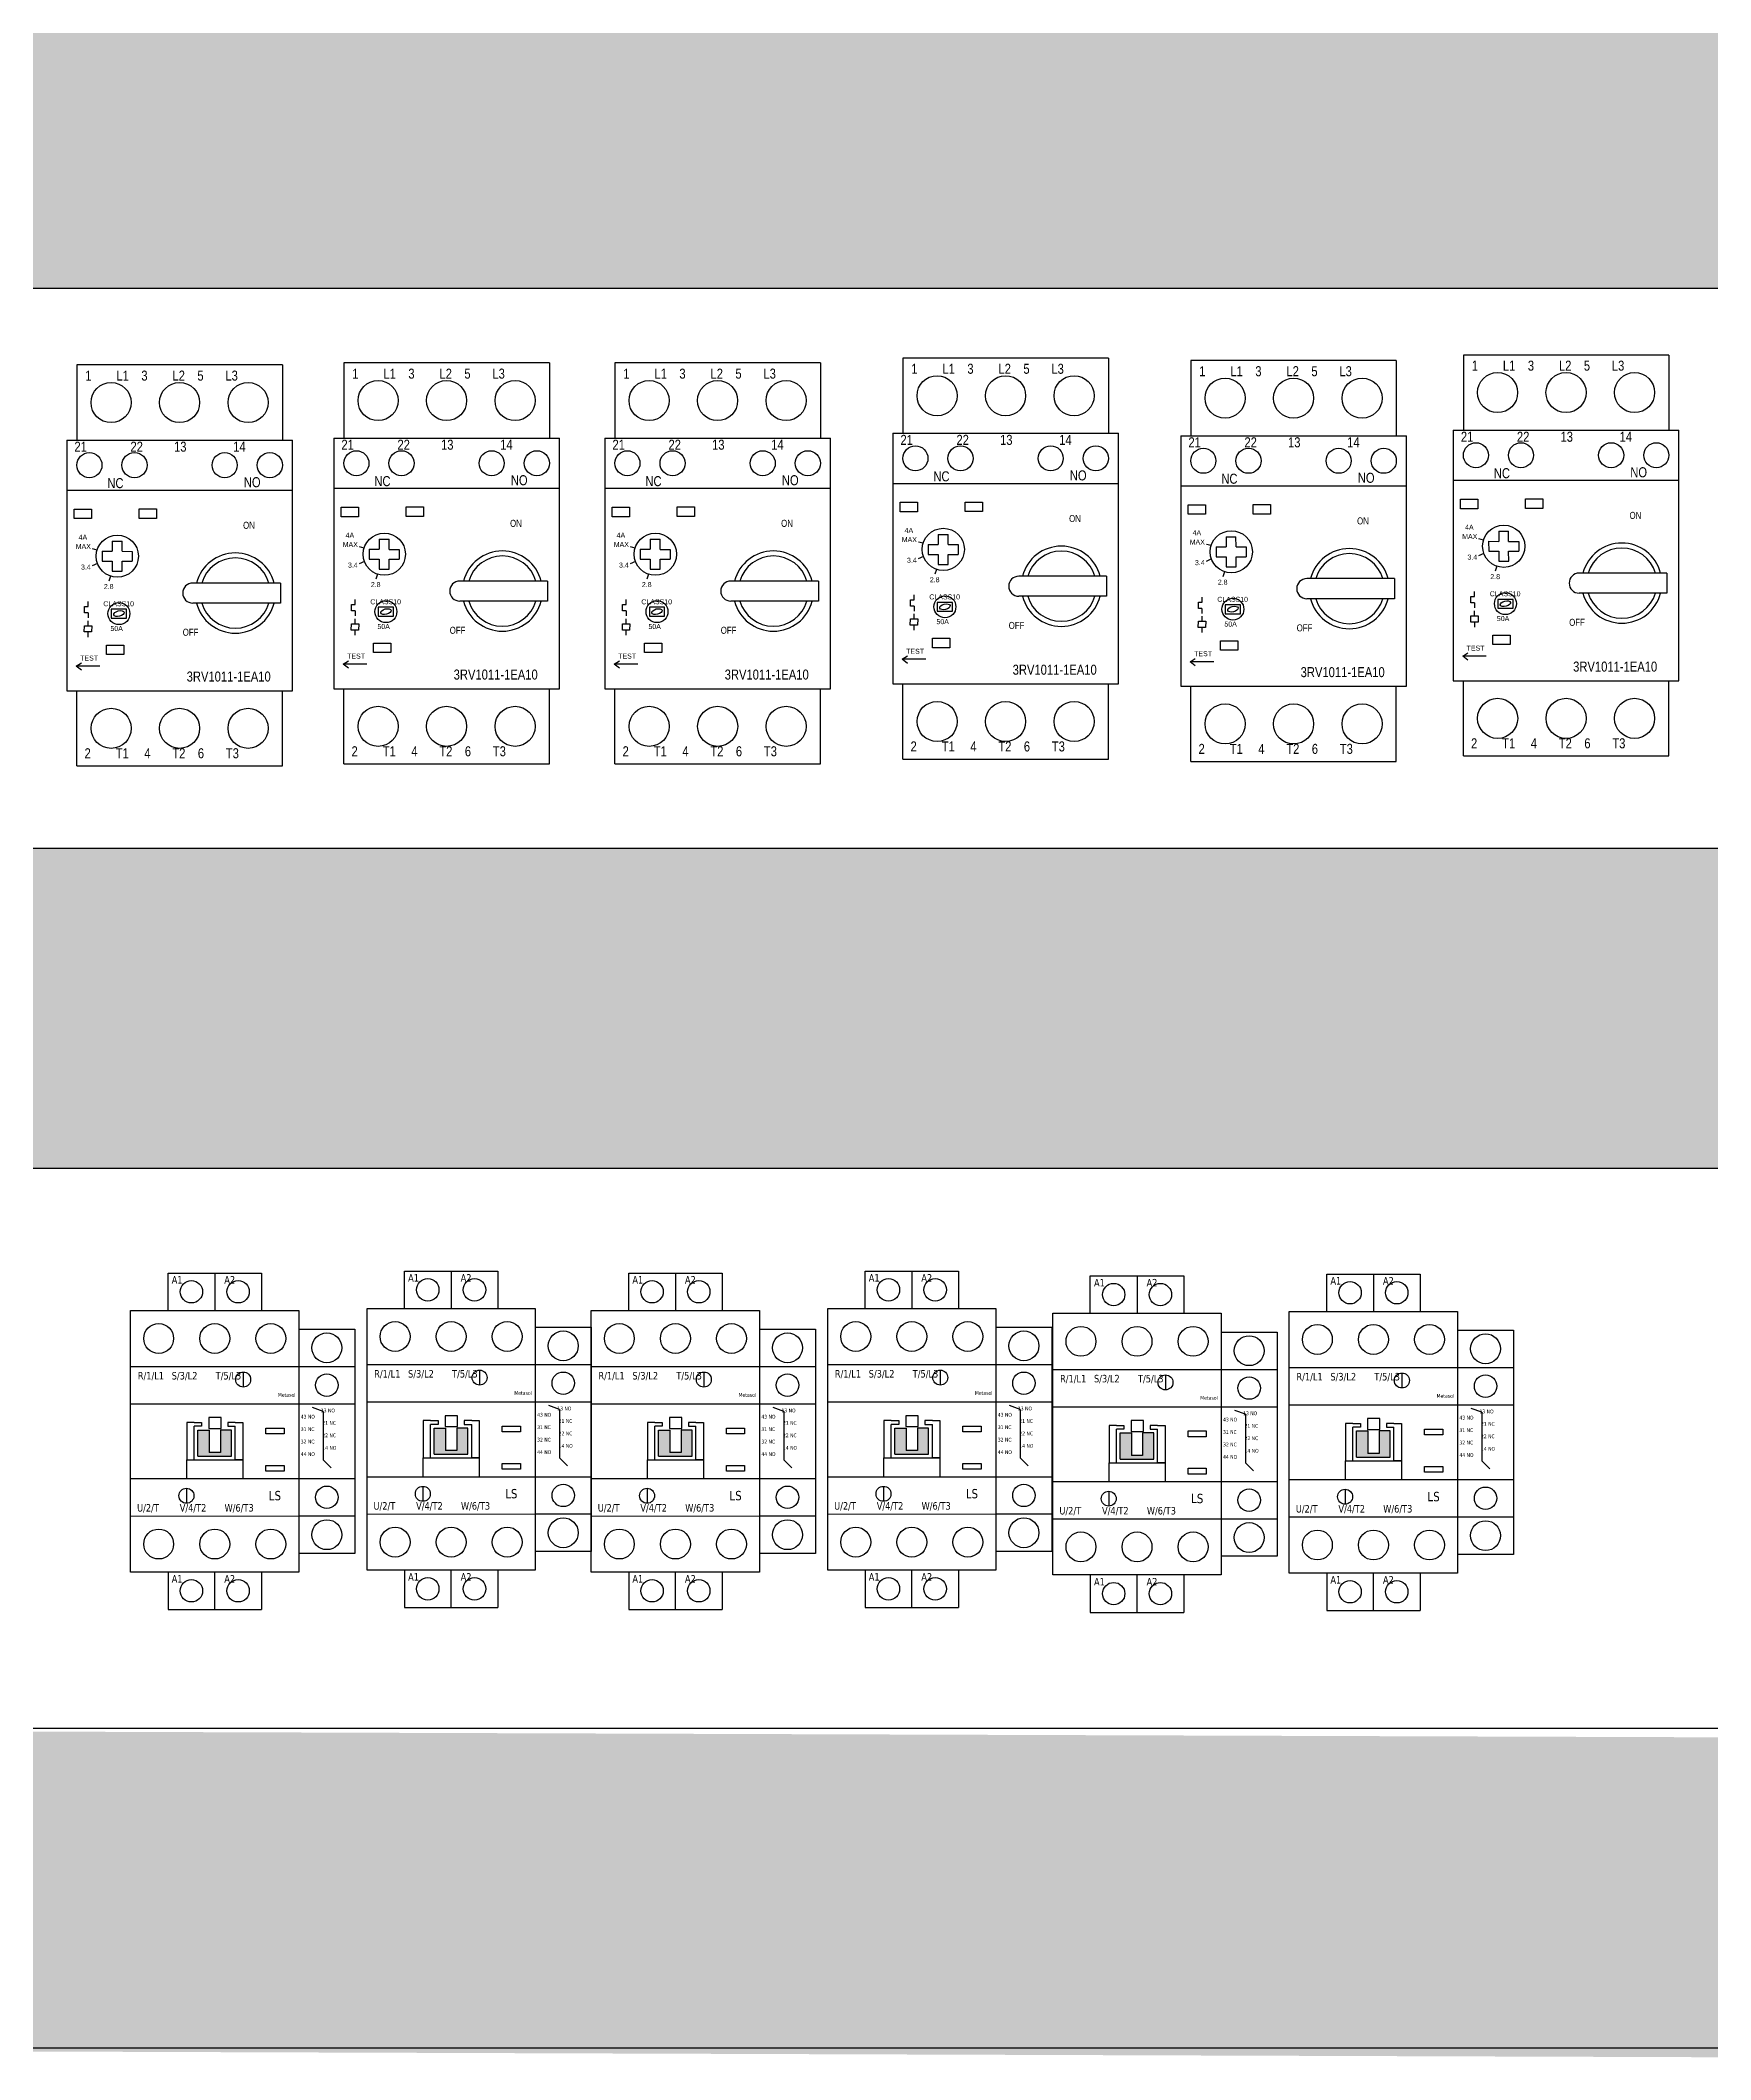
# Model space of a CAD drawing. Header units: millimetres. Extents: x -11 to 1219, y 0 to 1751.
# Drawn here: x 392 to 809, y 332 to 837 of the extents above; entities that cross this region are included whole.
import ezdxf

# ---------------------------------------------------------------- set-up
doc = ezdxf.new("R2010")
doc.units = ezdxf.units.MM
doc.header["$LTSCALE"] = 10
doc.layers.get('0').update_dxf_attribs({"linetype": 'CONTINUOUS'})
doc.styles.get("Standard").update_dxf_attribs({"font": '', "width": 0.8})
doc.styles.get('Standard').set_extended_font_data('Meiryo UI')
pattern_1 = [(0, (8921.3084, -13194.049), (6.35, 6.35), [3.175, -9.525]), (90, (8922.896, -13195.637), (-6.35, 6.35), [3.175, -9.525])]

# ---------------------------------------------------------------- blocks, each defined once
blk = doc.blocks.new('LS')
at = {"true_color": 0xf26722}
h = blk.add_hatch(color=30, dxfattribs=at)
h.dxf.hatch_style = 1
h.paths.add_polyline_path([(24, 32), (21, 32), (21, 38), (18, 38), (18, 31), (27, 31), (27, 38), (24, 38)])
for p, q in [((10, 70), (10, 80)), ((10, 80), (35, 80)), ((22.5, 80), (22.5, 70)), ((35, 80), (35, 70)), ((45, 65), (60, 65)), ((60, 65), (60, 55)), ((0, 55), (45, 55)), ((0, 55), (0, 55)), ((45, 55), (60, 55)), ((60, 55), (60, 15)), ((30.11, 53.51), (30.11, 49.51)), ((0, 45), (45, 45)), ((45, 45), (60, 45)), ((51.5, 43), (48.68, 44.03)), ((51.5, 45), (51.5, 45)), ((17, 40), (19, 40)), ((19, 39), (17, 39)), ((18, 31), (18, 38)), ((18, 38), (21, 38)), ((19, 40), (19, 40)), ((19, 40), (19, 40)), ((19, 40), (19, 40)), ((19, 40), (19, 39)), ((21, 38), (21, 32)), ((27, 38), (24, 38)), ((24, 38), (24, 32)), ((28, 40), (26, 40)), ((26, 40), (26, 40)), ((26, 40), (26, 39)), ((26, 39), (26, 39)), ((26, 39), (26, 39)), ((26, 39), (28, 39)), ((27, 31), (27, 38)), ((51.5, 43), (51.5, 30)), ((15, 25), (15, 30)), ((15, 30), (30, 30)), ((17, 30), (17, 30)), ((18, 31), (27, 31)), ((24, 32), (21, 32)), ((30, 30), (30, 30)), ((30, 30), (30, 25)), ((51.5, 30), (53.62, 27.88)), ((0, 25), (45, 25)), ((14.93, 22.41), (14.93, 18.41)), ((45, 25), (60, 25)), ((0, 15), (45, 15.02)), ((45, 15.02), (60, 15.02)), ((60, 15), (60, 5)), ((10, 0), (10, -10)), ((22.5, -10), (22.5, 0)), ((35, 0), (35, -10)), ((60, 5), (45, 5)), ((10, -10), (35, -10))]:
    blk.add_line(p, q)
for points in [[(0, 70), (45, 70), (45, 0), (0, 0)], [(24.24, 41.32), (20.89, 41.32), (20.89, 38.42), (24.24, 38.42)], [(36.19, 38.53), (41.03, 38.53), (41.03, 36.98), (36.19, 36.98)], [(36.19, 28.53), (41.03, 28.53), (41.03, 26.98), (36.19, 26.98)]]:
    blk.add_lwpolyline(points, close=True)
for points in [[(17, 40), (15, 40), (15, 30), (17, 30), (17, 39)], [(28, 40), (30, 40), (30, 30), (28, 30), (28, 39)]]:
    blk.add_lwpolyline(points)
for centre, radius in [((16.25, 75), 3), ((28.75, 75), 3), ((7.5, 62.5), 4), ((22.5, 62.5), 4), ((37.5, 62.5), 4), ((52.5, 60), 4), ((30.11, 51.51), 2), ((52.5, 50), 3), ((14.93, 20.41), 2), ((52.5, 20), 3), ((7.5, 7.5), 4), ((22.5, 7.5), 4), ((37.5, 7.5), 4), ((52.5, 10), 4), ((16.25, -5), 3), ((28.75, -5), 3)]:
    blk.add_circle(centre, radius)
at = {"attachment_point": 1}
for s, width, heights, insert, char_height in [('{\\fVerdana|b0|i0|c0|p34;A1                A2}', 23.3385, [0], (10.99, 79.19), 2), ('{\\fVerdana|b0|i0|c0|p34;\\H0.8x;R/1/L1}  {\\fVerdana|b0|i0|c0|p34;\\H0.8x; S/3/L2       T/5/L3} ', 43.0853, [0], (1.91, 53.53), 2.5), ('{\\fVerdana|b0|i0|c0|p34;Metasol}', 15.5877, [0], (39.41, 47.88), 1), ('{\\fVerdana|b0|i0|c0|p34;              13 NO \\P43 NO    \\P               21 NC\\P31 NC\\P               22 NC\\P32 NC\\P               14 NO \\P44 NO}', 13.6423, [0], (45.51, 43.74), 1), ('{\\fVerdana|b0|i0|c0|p34;LS }', 9.8365, [4.85], (36.96, 21.71), 2.5), ('{\\fVerdana|b0|i0|c0|p34;U/2/T        V/4/T2       W/6/T3}', 42.2542, [0], (1.73, 18.19), 2), ('{\\fVerdana|b0|i0|c0|p34;A1                A2}', 23.3385, [0], (10.99, -0.81), 2)]:
    blk.add_mtext_dynamic_manual_height_columns(s, width=width, gutter_width=12.5, heights=heights, dxfattribs=dict(at, insert=insert, char_height=char_height))

msp = doc.modelspace()

# ---------------------------------------------------------------- hatches: boundary and pattern name
h = msp.add_hatch()
h.set_pattern_fill('CROSS', color=256)
h.set_pattern_definition(pattern_1)
h.paths.add_polyline_path([(129.8279, 855.0438), (129.8279, 775.0438), (1100.4217, 775.0438), (1100.4217, 855.0438)])
h = msp.add_hatch()
h.set_pattern_fill('CROSS', color=256)
h.set_pattern_definition(pattern_1)
h.paths.add_polyline_path([(1100.4217, 555.0438), (1100.4217, 635.0438), (129.8279, 635.0438), (129.8279, 555.0438)])
h = msp.add_hatch()
h.set_pattern_fill('CROSS', color=256)
h.set_pattern_definition(pattern_1)
h.paths.add_polyline_path([(984.5864, 332.1377), (984.5864, 412.1377), (129.8279, 415.0438), (129.8279, 335.0438)])

# ---------------------------------------------------------------- linework, layer by layer
for p, q in [((129.8279, 775.0438), (1100.4217, 775.0438)), ((607.3651, 757.5845), (607.3651, 738.7865)), ((658.7462, 757.5845), (658.7462, 738.7865)), ((747.5166, 758.367), (747.5166, 739.5691)), ((798.8977, 758.367), (798.8977, 739.5691)), ((400.8135, 755.8814), (400.8135, 737.0834)), ((452.1947, 755.8814), (452.1947, 737.0834)), ((467.5783, 756.3754), (467.5783, 737.5774)), ((518.9595, 756.3754), (518.9595, 737.5774)), ((535.3538, 756.3754), (535.3538, 737.5774)), ((586.7349, 756.3754), (586.7349, 737.5774)), ((679.3766, 756.9799), (679.3766, 738.1819)), ((730.7578, 756.9799), (730.7578, 738.1819)), ((465.0719, 737.5774), (521.4659, 737.5774)), ((532.8474, 737.5774), (589.2413, 737.5774)), ((604.8587, 738.7865), (661.2526, 738.7865)), ((676.8702, 738.1819), (733.2642, 738.1819)), ((745.0102, 739.5691), (801.4041, 739.5691)), ((398.3071, 737.0834), (454.7011, 737.0834)), ((398.3071, 724.5514), (454.7011, 724.5514)), ((465.0719, 725.0454), (521.4659, 725.0454)), ((532.8474, 725.0454), (589.2413, 725.0454)), ((604.8587, 726.2546), (661.2526, 726.2546)), ((676.8702, 725.6499), (733.2642, 725.6499)), ((745.0102, 727.0371), (801.4041, 727.0371)), ((476.4334, 712.3186), (476.4283, 709.784)), ((476.4334, 712.3186), (478.864, 712.3056)), ((478.8845, 709.7761), (478.864, 712.3056)), ((544.2089, 712.3186), (544.2038, 709.784)), ((544.2089, 712.3186), (546.6395, 712.3056)), ((546.6599, 709.7761), (546.6395, 712.3056)), ((616.2202, 713.5277), (616.2151, 710.9932)), ((616.2202, 713.5277), (618.6508, 713.5147)), ((618.6712, 710.9853), (618.6508, 713.5147)), ((688.2317, 712.9231), (688.2267, 710.3886)), ((688.2317, 712.9231), (690.6624, 712.9101)), ((690.6828, 710.3807), (690.6624, 712.9101)), ((752.5721, 712.0841), (751.4006, 712.3617)), ((756.3717, 714.3103), (756.3666, 711.7757)), ((756.3717, 714.3103), (758.8023, 714.2972)), ((758.8227, 711.7678), (758.8023, 714.2972)), ((405.8691, 709.5985), (404.6975, 709.8761)), ((407.1364, 709.2982), (409.6636, 709.29)), ((407.1364, 709.2982), (407.1449, 706.7922)), ((409.6686, 711.8246), (409.6636, 709.29)), ((409.6686, 711.8246), (412.0992, 711.8116)), ((412.1197, 709.2822), (412.0992, 711.8116)), ((412.1197, 709.2822), (414.6555, 709.274)), ((414.6555, 709.274), (414.6641, 706.7922)), ((472.6339, 710.0925), (471.4623, 710.3701)), ((473.9012, 709.7922), (476.4283, 709.784)), ((473.9012, 709.7922), (473.9097, 707.2862)), ((473.9097, 707.2862), (476.4233, 707.2862)), ((476.4233, 707.2862), (476.4184, 704.7994)), ((478.8845, 709.7761), (481.4203, 709.768)), ((478.9046, 707.2862), (481.4289, 707.2862)), ((478.9247, 704.7866), (478.9046, 707.2862)), ((481.4203, 709.768), (481.4289, 707.2862)), ((540.4093, 710.0925), (539.2377, 710.3701)), ((541.6766, 709.7922), (544.2038, 709.784)), ((541.6766, 709.7922), (541.6852, 707.2862)), ((541.6852, 707.2862), (544.1988, 707.2862)), ((544.1988, 707.2862), (544.1938, 704.7994)), ((546.6599, 709.7761), (549.1958, 709.768)), ((546.68, 707.2862), (549.2044, 707.2862)), ((546.7002, 704.7866), (546.68, 707.2862)), ((549.1958, 709.768), (549.2044, 707.2862)), ((612.5097, 707.9656), (611.1934, 707.3783)), ((612.4207, 711.3016), (611.2491, 711.5792)), ((613.688, 711.0013), (616.2151, 710.9932)), ((613.688, 711.0013), (613.6965, 708.4953)), ((613.6965, 708.4953), (616.2101, 708.4953)), ((616.2101, 708.4953), (616.2052, 706.0086)), ((618.6712, 710.9853), (621.2071, 710.9771)), ((618.6914, 708.4953), (621.2157, 708.4953)), ((618.7115, 705.9958), (618.6914, 708.4953)), ((621.2071, 710.9771), (621.2157, 708.4953)), ((684.5212, 707.361), (683.205, 706.7736)), ((684.4322, 710.697), (683.2606, 710.9746)), ((685.6995, 710.3967), (688.2267, 710.3886)), ((685.6995, 710.3967), (685.7081, 707.8907)), ((685.7081, 707.8907), (688.2217, 707.8907)), ((688.2217, 707.8907), (688.2167, 705.404)), ((690.6828, 710.3807), (693.2186, 710.3725)), ((690.7029, 707.8907), (693.2273, 707.8907)), ((690.7231, 705.3912), (690.7029, 707.8907)), ((693.2186, 710.3725), (693.2273, 707.8907)), ((752.6611, 708.7481), (751.3449, 708.1608)), ((753.8394, 711.7838), (756.3666, 711.7757)), ((753.8394, 711.7838), (753.848, 709.2778)), ((753.848, 709.2778), (756.3616, 709.2778)), ((756.3616, 709.2778), (756.3567, 706.7911)), ((758.8227, 711.7678), (761.3586, 711.7596)), ((758.8428, 709.2778), (761.3672, 709.2778)), ((758.863, 706.7783), (758.8428, 709.2778)), ((761.3586, 711.7596), (761.3672, 709.2778)), ((405.9581, 706.2625), (404.6419, 705.6751)), ((407.1449, 706.7922), (409.6586, 706.7922)), ((409.2164, 703.0665), (408.7807, 701.8317)), ((409.6586, 706.7922), (409.6536, 704.3055)), ((409.6536, 704.3055), (412.16, 704.2926)), ((412.1398, 706.7922), (414.6641, 706.7922)), ((412.16, 704.2926), (412.1398, 706.7922)), ((472.7229, 706.7565), (471.4066, 706.1691)), ((475.9812, 703.5605), (475.5455, 702.3257)), ((476.4184, 704.7994), (478.9247, 704.7866)), ((518.482, 701.8464), (496.5511, 701.8464)), ((518.482, 701.8464), (518.482, 696.8336)), ((540.4983, 706.7565), (539.1821, 706.1691)), ((543.7567, 703.5605), (543.3209, 702.3257)), ((544.1938, 704.7994), (546.7002, 704.7866)), ((586.2575, 701.8464), (564.3265, 701.8464)), ((586.2575, 701.8464), (586.2575, 696.8336)), ((615.768, 704.7696), (615.3323, 703.5348)), ((616.2052, 706.0086), (618.7115, 705.9958)), ((658.2688, 703.0555), (636.3378, 703.0555)), ((658.2688, 703.0555), (658.2688, 698.0427)), ((687.7795, 704.165), (687.3438, 702.9302)), ((688.2167, 705.404), (690.7231, 705.3912)), ((730.2804, 702.4509), (708.3494, 702.4509)), ((730.2804, 702.4509), (730.2804, 697.4381)), ((755.9195, 705.5521), (755.4838, 704.3173)), ((756.3567, 706.7911), (758.863, 706.7783)), ((798.4203, 703.8381), (776.4893, 703.8381)), ((798.4203, 703.8381), (798.4203, 698.8253)), ((451.7173, 701.3524), (429.7863, 701.3524)), ((451.7173, 701.3524), (451.7173, 696.3396)), ((470.3902, 695.9574), (470.3902, 697.2106)), ((518.482, 696.8336), (496.5511, 696.8336)), ((538.1657, 695.9574), (538.1657, 697.2106)), ((586.2575, 696.8336), (564.3265, 696.8336)), ((610.177, 697.1666), (610.177, 698.4198)), ((658.2688, 698.0427), (636.3378, 698.0427)), ((682.1885, 696.562), (682.1885, 697.8152)), ((730.2804, 697.4381), (708.3494, 697.4381)), ((750.3285, 697.9491), (750.3285, 699.2023)), ((798.4203, 698.8253), (776.4893, 698.8253)), ((403.598, 693.8935), (403.598, 692.6403)), ((403.6144, 690.679), (403.6144, 691.9322)), ((403.6254, 695.4634), (403.6254, 696.7166)), ((451.7173, 696.3396), (429.7863, 696.3396)), ((470.3628, 694.3875), (470.3628, 693.1343)), ((470.3792, 691.173), (470.3792, 692.4262)), ((538.1382, 694.3875), (538.1382, 693.1343)), ((538.1546, 691.173), (538.1546, 692.4262)), ((610.1495, 695.5966), (610.1495, 694.3434)), ((610.166, 692.3821), (610.166, 693.6353)), ((682.1611, 694.992), (682.1611, 693.7388)), ((682.1775, 691.7775), (682.1775, 693.0307)), ((750.301, 696.3791), (750.301, 695.1259)), ((750.3175, 693.1646), (750.3175, 694.4178)), ((403.587, 689.109), (403.587, 687.8558)), ((470.3517, 689.603), (470.3517, 688.3498)), ((538.1272, 689.603), (538.1272, 688.3498)), ((610.1385, 690.8122), (610.1385, 689.559)), ((682.1501, 690.2076), (682.1501, 688.9544)), ((750.29, 691.5947), (750.29, 690.3415)), ((467.4189, 681.0675), (468.6961, 681.9179)), ((535.1944, 681.0675), (536.4716, 681.9179)), ((607.2057, 682.2766), (608.4829, 683.127)), ((613.1005, 682.2766), (607.2057, 682.2766)), ((608.4829, 681.2472), (607.2057, 682.2766)), ((679.2173, 681.672), (680.4945, 682.5224)), ((685.112, 681.672), (679.2173, 681.672)), ((680.4945, 680.6426), (679.2173, 681.672)), ((747.3572, 683.0592), (748.6344, 683.9095)), ((753.252, 683.0592), (747.3572, 683.0592)), ((748.6344, 682.0297), (747.3572, 683.0592)), ((400.6541, 680.5735), (401.9313, 681.4239)), ((406.5489, 680.5735), (400.6541, 680.5735)), ((401.9313, 679.5441), (400.6541, 680.5735)), ((473.3137, 681.0675), (467.4189, 681.0675)), ((468.6961, 680.0381), (467.4189, 681.0675)), ((541.0892, 681.0675), (535.1944, 681.0675)), ((536.4716, 680.0381), (535.1944, 681.0675)), ((745.0102, 676.9091), (801.4041, 676.9091)), ((747.5166, 658.1111), (747.5166, 676.9091)), ((798.8977, 658.1111), (798.8977, 676.9091)), ((398.3071, 674.4235), (454.7011, 674.4235)), ((400.8135, 655.6255), (400.8135, 674.4235)), ((452.1947, 655.6255), (452.1947, 674.4235)), ((465.0719, 674.9175), (521.4659, 674.9175)), ((467.5783, 656.1195), (467.5783, 674.9175)), ((518.9595, 656.1195), (518.9595, 674.9175)), ((532.8474, 674.9175), (589.2413, 674.9175)), ((535.3538, 656.1195), (535.3538, 674.9175)), ((586.7349, 656.1195), (586.7349, 674.9175)), ((604.8587, 676.1266), (661.2526, 676.1266)), ((607.3651, 657.3286), (607.3651, 676.1266)), ((658.7462, 657.3286), (658.7462, 676.1266)), ((676.8702, 675.522), (733.2642, 675.522)), ((679.3766, 656.724), (679.3766, 675.522)), ((730.7578, 656.724), (730.7578, 675.522)), ((129.8279, 635.0438), (1100.4217, 635.0438)), ((129.8279, 555.0438), (1100.4217, 555.0438)), ((129.8279, 415.0438), (984.5864, 415.0438)), ((129.8279, 335.0438), (984.5864, 335.0438))]:
    msp.add_line(p, q)
for points in [[(658.7462, 757.5845), (607.3651, 757.5845)], [(798.8977, 758.367), (747.5166, 758.367)], [(452.1947, 755.8814), (400.8135, 755.8814)], [(518.9595, 756.3754), (467.5783, 756.3754)], [(586.7349, 756.3754), (535.3538, 756.3754)], [(730.7578, 756.9799), (679.3766, 756.9799)], [(465.0719, 737.5774), (465.0719, 674.9175)], [(521.4659, 674.9175), (521.4659, 737.5774)], [(532.8474, 737.5774), (532.8474, 674.9175)], [(589.2413, 674.9175), (589.2413, 737.5774)], [(604.8587, 738.7865), (604.8587, 676.1266)], [(661.2526, 676.1266), (661.2526, 738.7865)], [(676.8702, 738.1819), (676.8702, 675.522)], [(733.2642, 675.522), (733.2642, 738.1819)], [(745.0102, 739.5691), (745.0102, 676.9091)], [(801.4041, 676.9091), (801.4041, 739.5691)], [(398.3071, 737.0834), (398.3071, 674.4235)], [(454.7011, 674.4235), (454.7011, 737.0834)], [(610.1495, 695.5966), (609.2365, 695.5966), (609.2639, 697.1666), (610.177, 697.1666)], [(750.301, 696.3791), (749.388, 696.3791), (749.4154, 697.9491), (750.3285, 697.9491)], [(403.598, 693.8935), (402.6849, 693.8935), (402.7124, 695.4634), (403.6254, 695.4634)], [(470.3628, 694.3875), (469.4497, 694.3875), (469.4771, 695.9574), (470.3902, 695.9574)], [(538.1382, 694.3875), (537.2251, 694.3875), (537.2526, 695.9574), (538.1657, 695.9574)], [(682.1611, 694.992), (681.248, 694.992), (681.2755, 696.562), (682.1885, 696.562)], [(607.3651, 657.3286), (658.7462, 657.3286)], [(679.3766, 656.724), (730.7578, 656.724)], [(747.5166, 658.1111), (798.8977, 658.1111)], [(400.8135, 655.6255), (452.1947, 655.6255)], [(467.5783, 656.1195), (518.9595, 656.1195)], [(535.3538, 656.1195), (586.7349, 656.1195)]]:
    msp.add_lwpolyline(points)
for points in [[(746.8338, 722.3147), (751.1706, 722.3147), (751.1706, 719.9342), (746.8338, 719.9342)], [(763.094, 722.3726), (767.4308, 722.3726), (767.4308, 719.9922), (763.094, 719.9922)], [(400.1307, 719.8291), (404.4675, 719.8291), (404.4675, 717.4486), (400.1307, 717.4486)], [(416.391, 719.887), (420.7278, 719.887), (420.7278, 717.5065), (416.391, 717.5065)], [(466.8955, 720.3231), (471.2323, 720.3231), (471.2323, 717.9426), (466.8955, 717.9426)], [(483.1558, 720.381), (487.4925, 720.381), (487.4925, 718.0005), (483.1558, 718.0005)], [(534.6709, 720.3231), (539.0077, 720.3231), (539.0077, 717.9426), (534.6709, 717.9426)], [(550.9312, 720.381), (555.268, 720.381), (555.268, 718.0005), (550.9312, 718.0005)], [(606.6823, 721.5322), (611.0191, 721.5322), (611.0191, 719.1517), (606.6823, 719.1517)], [(622.9426, 721.5901), (627.2793, 721.5901), (627.2793, 719.2096), (622.9426, 719.2096)], [(678.6938, 720.9276), (683.0306, 720.9276), (683.0306, 718.5471), (678.6938, 718.5471)], [(694.9541, 720.9855), (699.2909, 720.9855), (699.2909, 718.605), (694.9541, 718.605)], [(759.935, 697.2746), (756.1282, 697.2746), (756.1282, 695.0756), (759.935, 695.0756)], [(413.2319, 694.789), (409.4252, 694.789), (409.4252, 692.59), (413.2319, 692.59)], [(479.9967, 695.283), (476.1899, 695.283), (476.1899, 693.084), (479.9967, 693.084)], [(547.7722, 695.283), (543.9654, 695.283), (543.9654, 693.084), (547.7722, 693.084)], [(609.2529, 692.3821), (611.0791, 692.3821), (611.0516, 690.8122), (609.2255, 690.8122)], [(619.7835, 696.4921), (615.9767, 696.4921), (615.9767, 694.2931), (619.7835, 694.2931)], [(681.2645, 691.7775), (683.0906, 691.7775), (683.0631, 690.2076), (681.237, 690.2076)], [(691.795, 695.8875), (687.9883, 695.8875), (687.9883, 693.6885), (691.795, 693.6885)], [(749.4044, 693.1646), (751.2305, 693.1646), (751.2031, 691.5947), (749.3769, 691.5947)], [(402.7013, 690.679), (404.5275, 690.679), (404.5, 689.109), (402.6739, 689.109)], [(469.4661, 691.173), (471.2923, 691.173), (471.2648, 689.603), (469.4387, 689.603)], [(537.2416, 691.173), (539.0677, 691.173), (539.0403, 689.603), (537.2141, 689.603)], [(614.7719, 687.5439), (619.1087, 687.5439), (619.1087, 685.1634), (614.7719, 685.1634)], [(686.7835, 686.9393), (691.1203, 686.9393), (691.1203, 684.5588), (686.7835, 684.5588)], [(754.9234, 688.3264), (759.2602, 688.3264), (759.2602, 685.946), (754.9234, 685.946)], [(408.2204, 685.8408), (412.5572, 685.8408), (412.5572, 683.4603), (408.2204, 683.4603)], [(474.9852, 686.3348), (479.3219, 686.3348), (479.3219, 683.9543), (474.9852, 683.9543)], [(542.7606, 686.3348), (547.0974, 686.3348), (547.0974, 683.9543), (542.7606, 683.9543)]]:
    msp.add_lwpolyline(points, close=True)
for centre, radius in [((615.9244, 748.1855), 5.0128), ((633.0431, 748.1855), 5.0128), ((650.1744, 748.1855), 5.0128), ((687.936, 747.5809), 5.0128), ((705.0547, 747.5809), 5.0128), ((722.1859, 747.5809), 5.0128), ((756.0759, 748.9681), 5.0128), ((773.1946, 748.9681), 5.0128), ((790.3259, 748.9681), 5.0128), ((409.3729, 746.4824), 5.0128), ((426.4916, 746.4824), 5.0128), ((443.6228, 746.4824), 5.0128), ((476.1377, 746.9764), 5.0128), ((493.2563, 746.9764), 5.0128), ((510.3876, 746.9764), 5.0128), ((543.9131, 746.9764), 5.0128), ((561.0318, 746.9764), 5.0128), ((578.163, 746.9764), 5.0128), ((403.9465, 730.8174), 3.133), ((415.2253, 730.8174), 3.133), ((437.7829, 730.8174), 3.133), ((449.0617, 730.8174), 3.133), ((470.7113, 731.3114), 3.133), ((481.9901, 731.3114), 3.133), ((504.5477, 731.3114), 3.133), ((515.8265, 731.3114), 3.133), ((538.4868, 731.3114), 3.133), ((549.7655, 731.3114), 3.133), ((572.3231, 731.3114), 3.133), ((583.6019, 731.3114), 3.133), ((610.4981, 732.5205), 3.133), ((621.7769, 732.5205), 3.133), ((644.3345, 732.5205), 3.133), ((655.6133, 732.5205), 3.133), ((682.5096, 731.9159), 3.133), ((693.7884, 731.9159), 3.133), ((716.346, 731.9159), 3.133), ((727.6248, 731.9159), 3.133), ((750.6496, 733.3031), 3.133), ((761.9284, 733.3031), 3.133), ((784.4859, 733.3031), 3.133), ((795.7647, 733.3031), 3.133), ((410.9218, 708.0641), 5.2806), ((477.6866, 708.5581), 5.2806), ((545.4621, 708.5581), 5.2806), ((617.4734, 709.7672), 5.2806), ((689.4849, 709.1626), 5.2806), ((757.6249, 710.5497), 5.2806), ((478.0937, 694.2016), 2.739), ((545.8692, 694.2016), 2.739), ((617.8805, 695.4107), 2.739), ((689.8921, 694.8061), 2.739), ((758.032, 696.1933), 2.739), ((411.329, 693.7076), 2.739), ((615.937, 666.7276), 5.0128), ((633.0557, 666.7276), 5.0128), ((650.1869, 666.7276), 5.0128), ((756.0885, 667.5101), 5.0128), ((773.2072, 667.5101), 5.0128), ((790.3384, 667.5101), 5.0128), ((409.3854, 665.0245), 5.0128), ((426.5041, 665.0245), 5.0128), ((443.6353, 665.0245), 5.0128), ((476.1502, 665.5185), 5.0128), ((493.2689, 665.5185), 5.0128), ((510.4001, 665.5185), 5.0128), ((543.9256, 665.5185), 5.0128), ((561.0443, 665.5185), 5.0128), ((578.1756, 665.5185), 5.0128), ((687.9485, 666.123), 5.0128), ((705.0672, 666.123), 5.0128), ((722.1984, 666.123), 5.0128)]:
    msp.add_circle(centre, radius)
for centre, radius, start, end in [((440.4385, 698.846), 10.0256, 14.477512, 165.522488), ((440.4385, 698.846), 8.7724, 16.60155, 163.39845), ((507.2032, 699.34), 10.0256, 14.477512, 165.522488), ((507.2032, 699.34), 8.7724, 16.60155, 163.39845), ((574.9787, 699.34), 10.0256, 14.477512, 165.522488), ((574.9787, 699.34), 8.7724, 16.60155, 163.39845), ((646.99, 700.5491), 10.0256, 14.477512, 165.522488), ((646.99, 700.5491), 8.7724, 16.60155, 163.39845), ((719.0016, 699.9445), 10.0256, 14.477512, 165.522488), ((719.0016, 699.9445), 8.7724, 16.60155, 163.39845), ((787.1415, 701.3317), 10.0256, 14.477512, 165.522488), ((787.1415, 701.3317), 8.7724, 16.60155, 163.39845), ((496.5511, 699.34), 2.5064, 90, 270), ((564.3265, 699.34), 2.5064, 90, 270), ((636.3378, 700.5491), 2.5064, 90, 270), ((708.3494, 699.9445), 2.5064, 90, 270), ((776.4893, 701.3317), 2.5064, 90, 270), ((429.7863, 698.846), 2.5064, 90, 270), ((507.2032, 699.34), 10.0256, 194.477512, 345.522488), ((507.2032, 699.34), 8.7724, 196.60155, 343.39845), ((574.9787, 699.34), 10.0256, 194.477512, 345.522488), ((574.9787, 699.34), 8.7724, 196.60155, 343.39845), ((646.99, 700.5491), 10.0256, 194.477512, 345.522488), ((646.99, 700.5491), 8.7724, 196.60155, 343.39845), ((719.0016, 699.9445), 10.0256, 194.477512, 345.522488), ((719.0016, 699.9445), 8.7724, 196.60155, 343.39845), ((787.1415, 701.3317), 10.0256, 194.477512, 345.522488), ((787.1415, 701.3317), 8.7724, 196.60155, 343.39845), ((440.4385, 698.846), 10.0256, 194.477512, 345.522488), ((440.4385, 698.846), 8.7724, 196.60155, 343.39845)]:
    msp.add_arc(centre, radius, start, end)
for centre in [(758.032, 696.1933), (411.329, 693.7076), (478.0937, 694.2016), (545.8692, 694.2016), (617.8805, 695.4107), (689.8921, 694.8061)]:
    msp.add_ellipse(centre, major_axis=(-1.2773, -0.3241), ratio=0.51766854)

# ---------------------------------------------------------------- block references
at = {"xscale": 0.9346345513989772, "yscale": 0.9346345513989772, "zscale": 0.9346345513989772}
for p in [(414.2598, 454.0468), (473.3716, 454.5305), (529.4496, 454.0468), (588.5614, 454.5305), (644.8884, 453.3228), (704.0002, 453.8065)]:
    msp.add_blockref('LS', p, dxfattribs=at)

# ---------------------------------------------------------------- texts
at = {"attachment_point": 1}
for s, width, gutter_width, heights, insert, char_height in [('{\\f@Arial Unicode MS|b0|i0|c0|p34; 1        L1    3        L2    5       L3}', 48.746258, 15.665, [0], (402.1445, 754.4738), 2.506398), ('{\\f@Arial Unicode MS|b0|i0|c0|p34; 1        L1    3        L2    5       L3}', 48.746258, 15.665, [0], (468.9093, 754.9678), 2.506398), ('{\\f@Arial Unicode MS|b0|i0|c0|p34; 1        L1    3        L2    5       L3}', 48.746258, 15.665, [0], (536.6848, 754.9678), 2.506398), ('{\\f@Arial Unicode MS|b0|i0|c0|p34; 1        L1    3        L2    5       L3}', 48.746258, 15.665, [0], (608.6961, 756.1769), 2.506398), ('{\\f@Arial Unicode MS|b0|i0|c0|p34; 1        L1    3        L2    5       L3}', 48.746258, 15.665, [0], (680.7077, 755.5723), 2.506398), ('{\\f@Arial Unicode MS|b0|i0|c0|p34; 1        L1    3        L2    5       L3}', 48.746258, 15.665, [0], (748.8476, 756.9595), 2.506398), ('{\\f@Arial Unicode MS|b0|i0|c0|p34;21              22          13               14}', 53.542843, 15.665, [0], (466.9666, 737.1933), 2.506398), ('{\\f@Arial Unicode MS|b0|i0|c0|p34;21              22          13               14}', 53.542843, 15.665, [0], (534.7421, 737.1933), 2.506398), ('{\\f@Arial Unicode MS|b0|i0|c0|p34;21              22          13               14}', 53.542843, 15.665, [0], (606.7534, 738.4025), 2.506398), ('{\\f@Arial Unicode MS|b0|i0|c0|p34;21              22          13               14}', 53.542843, 15.665, [0], (678.765, 737.7978), 2.506398), ('{\\f@Arial Unicode MS|b0|i0|c0|p34;21              22          13               14}', 53.542843, 15.665, [0], (746.9049, 739.185), 2.506398), ('{\\f@Arial Unicode MS|b0|i0|c0|p34;21              22          13               14}', 53.542843, 15.665, [0], (400.2019, 736.6993), 2.506398), ('{\\f@Arial Unicode MS|b0|i0|c0|p34;NC}', 1.904355, 15.665, [0], (408.4324, 727.5847), 2.506398), ('{\\f@Arial Unicode MS|b0|i0|c0|p34;NO}', 1.904355, 15.665, [0], (442.5576, 727.8171), 2.506398), ('{\\f@Arial Unicode MS|b0|i0|c0|p34;NC}', 1.904355, 15.665, [0], (475.1972, 728.0787), 2.506398), ('{\\f@Arial Unicode MS|b0|i0|c0|p34;NO}', 1.904355, 15.665, [0], (509.3224, 728.3111), 2.506398), ('{\\f@Arial Unicode MS|b0|i0|c0|p34;NC}', 1.904355, 15.665, [0], (542.9726, 728.0787), 2.506398), ('{\\f@Arial Unicode MS|b0|i0|c0|p34;NO}', 1.904355, 15.665, [0], (577.0978, 728.3111), 2.506398), ('{\\f@Arial Unicode MS|b0|i0|c0|p34;NC}', 1.904355, 15.665, [0], (614.9839, 729.2878), 2.506398), ('{\\f@Arial Unicode MS|b0|i0|c0|p34;NO}', 1.904355, 15.665, [0], (649.1092, 729.5202), 2.506398), ('{\\f@Arial Unicode MS|b0|i0|c0|p34;NC}', 1.904355, 15.665, [0], (686.9955, 728.6832), 2.506398), ('{\\f@Arial Unicode MS|b0|i0|c0|p34;NO}', 1.904355, 15.665, [0], (721.1207, 728.9156), 2.506398), ('{\\f@Arial Unicode MS|b0|i0|c0|p34;NC}', 1.904355, 15.665, [0], (755.1354, 730.0704), 2.506398), ('{\\f@Arial Unicode MS|b0|i0|c0|p34;NO}', 1.904355, 15.665, [0], (789.2607, 730.3027), 2.506398), ('{\\f@Arial Unicode MS|b0|i0|c0|p34;\\H0.4x;                           ON\\H2.5x;    }', 22.897375, 21.9325, [4.3208], (494.4304, 717.1576), 4.386508), ('{\\f@Arial Unicode MS|b0|i0|c0|p34;\\H0.4x;                           ON\\H2.5x;    }', 22.897375, 21.9325, [4.3208], (562.2058, 717.1576), 4.386508), ('{\\f@Arial Unicode MS|b0|i0|c0|p34;\\H0.4x;                           ON\\H2.5x;    }', 22.897375, 21.9325, [4.3208], (634.2172, 718.3667), 4.386508), ('{\\f@Arial Unicode MS|b0|i0|c0|p34;\\H0.4x;                           ON\\H2.5x;    }', 22.897375, 21.9325, [4.3208], (706.2287, 717.7621), 4.386508), ('{\\f@Arial Unicode MS|b0|i0|c0|p34;\\H0.4x;                           ON\\H2.5x;    }', 22.897375, 21.9325, [4.3208], (774.3686, 719.1492), 4.386508), ('{\\f@Arial Unicode MS|b0|i0|c0|p34;4A}', 1.904355, 15.665, [0], (401.2491, 713.4479), 1.253199), ('{\\f@Arial Unicode MS|b0|i0|c0|p34;\\H0.4x;                           ON\\H2.5x;    }', 22.897375, 21.9325, [4.3208], (427.6656, 716.6636), 4.386508), ('{\\f@Arial Unicode MS|b0|i0|c0|p34;4A}', 1.904355, 15.665, [0], (468.0139, 713.9419), 1.253199), ('{\\f@Arial Unicode MS|b0|i0|c0|p34;4A}', 1.904355, 15.665, [0], (535.7894, 713.9419), 1.253199), ('{\\f@Arial Unicode MS|b0|i0|c0|p34;MAX}', 1.904355, 15.665, [0], (607.0758, 712.8314), 1.253199), ('{\\f@Arial Unicode MS|b0|i0|c0|p34;4A}', 1.904355, 15.665, [0], (607.8007, 715.1511), 1.253199), ('{\\f@Arial Unicode MS|b0|i0|c0|p34;MAX}', 1.904355, 15.665, [0], (679.0874, 712.2268), 1.253199), ('{\\f@Arial Unicode MS|b0|i0|c0|p34;4A}', 1.904355, 15.665, [0], (679.8122, 714.5465), 1.253199), ('{\\f@Arial Unicode MS|b0|i0|c0|p34;MAX}', 1.904355, 15.665, [0], (747.2273, 713.6139), 1.253199), ('{\\f@Arial Unicode MS|b0|i0|c0|p34;4A}', 1.904355, 15.665, [0], (747.9522, 715.9336), 1.253199), ('{\\f@Arial Unicode MS|b0|i0|c0|p34;MAX}', 1.904355, 15.665, [0], (400.5242, 711.1283), 1.253199), ('{\\f@Arial Unicode MS|b0|i0|c0|p34;MAX}', 1.904355, 15.665, [0], (467.289, 711.6223), 1.253199), ('{\\f@Arial Unicode MS|b0|i0|c0|p34;MAX}', 1.904355, 15.665, [0], (535.0645, 711.6223), 1.253199), ('{\\f@Arial Unicode MS|b0|i0|c0|p34;3.4}', 1.904355, 15.665, [0], (608.3916, 707.6774), 1.253199), ('{\\f@Arial Unicode MS|b0|i0|c0|p34;3.4}', 1.904355, 15.665, [0], (680.4031, 707.0728), 1.253199), ('{\\f@Arial Unicode MS|b0|i0|c0|p34;3.4}', 1.904355, 15.665, [0], (748.5431, 708.4599), 1.253199), ('{\\f@Arial Unicode MS|b0|i0|c0|p34;3.4}', 1.904355, 15.665, [0], (401.84, 705.9743), 1.253199), ('{\\f@Arial Unicode MS|b0|i0|c0|p34;3.4}', 1.904355, 15.665, [0], (468.6048, 706.4683), 1.253199), ('{\\f@Arial Unicode MS|b0|i0|c0|p34;3.4}', 1.904355, 15.665, [0], (536.3802, 706.4683), 1.253199), ('{\\f@Arial Unicode MS|b0|i0|c0|p34;2.8}', 1.904355, 15.665, [0], (614.1047, 702.7958), 1.253199), ('{\\f@Arial Unicode MS|b0|i0|c0|p34;2.8}', 1.904355, 15.665, [0], (686.1163, 702.1912), 1.253199), ('{\\f@Arial Unicode MS|b0|i0|c0|p34;2.8}', 1.904355, 15.665, [0], (754.2562, 703.5784), 1.253199), ('{\\f@Arial Unicode MS|b0|i0|c0|p34;CLASS10}', 1.904355, 15.665, [0], (407.4241, 696.8011), 1.253199), ('{\\f@Arial Unicode MS|b0|i0|c0|p34;2.8}', 1.904355, 15.665, [0], (407.5532, 701.0927), 1.253199), ('{\\f@Arial Unicode MS|b0|i0|c0|p34;CLASS10}', 1.904355, 15.665, [0], (474.1889, 697.2951), 1.253199), ('{\\f@Arial Unicode MS|b0|i0|c0|p34;2.8}', 1.904355, 15.665, [0], (474.3179, 701.5867), 1.253199), ('{\\f@Arial Unicode MS|b0|i0|c0|p34;CLASS10}', 1.904355, 15.665, [0], (541.9643, 697.2951), 1.253199), ('{\\f@Arial Unicode MS|b0|i0|c0|p34;2.8}', 1.904355, 15.665, [0], (542.0934, 701.5867), 1.253199), ('{\\f@Arial Unicode MS|b0|i0|c0|p34;CLASS10}', 1.904355, 15.665, [0], (613.9757, 698.5042), 1.253199), ('{\\f@Arial Unicode MS|b0|i0|c0|p34;CLASS10}', 1.904355, 15.665, [0], (685.9872, 697.8996), 1.253199), ('{\\f@Arial Unicode MS|b0|i0|c0|p34;CLASS10}', 1.904355, 15.665, [0], (754.1272, 699.2868), 1.253199), ('{\\f@Arial Unicode MS|b0|i0|c0|p34;50A}', 1.904355, 15.665, [0], (615.7502, 692.3198), 1.253199), ('{\\f@Arial Unicode MS|b0|i0|c0|p34;50A}', 1.904355, 15.665, [0], (687.7617, 691.7151), 1.253199), ('{\\f@Arial Unicode MS|b0|i0|c0|p34;50A}', 1.904355, 15.665, [0], (755.9017, 693.1023), 1.253199), ('{\\f@Arial Unicode MS|b0|i0|c0|p34;\\H0.4x;OFF                    \\H2.5x;    }', 22.897375, 21.9325, [4.3208], (773.9806, 692.409), 4.386508), ('{\\f@Arial Unicode MS|b0|i0|c0|p34;50A}', 1.904355, 15.665, [0], (409.1986, 690.6166), 1.253199), ('{\\f@Arial Unicode MS|b0|i0|c0|p34;\\H0.4x;OFF                    \\H2.5x;    }', 22.897375, 21.9325, [4.3208], (427.2775, 689.9234), 4.386508), ('{\\f@Arial Unicode MS|b0|i0|c0|p34;50A}', 1.904355, 15.665, [0], (475.9634, 691.1106), 1.253199), ('{\\f@Arial Unicode MS|b0|i0|c0|p34;\\H0.4x;OFF                    \\H2.5x;    }', 22.897375, 21.9325, [4.3208], (494.0423, 690.4174), 4.386508), ('{\\f@Arial Unicode MS|b0|i0|c0|p34;50A}', 1.904355, 15.665, [0], (543.7389, 691.1106), 1.253199), ('{\\f@Arial Unicode MS|b0|i0|c0|p34;\\H0.4x;OFF                    \\H2.5x;    }', 22.897375, 21.9325, [4.3208], (561.8178, 690.4174), 4.386508), ('{\\f@Arial Unicode MS|b0|i0|c0|p34;\\H0.4x;OFF                    \\H2.5x;    }', 22.897375, 21.9325, [4.3208], (633.8291, 691.6265), 4.386508), ('{\\f@Arial Unicode MS|b0|i0|c0|p34;\\H0.4x;OFF                    \\H2.5x;    }', 22.897375, 21.9325, [4.3208], (705.8407, 691.0219), 4.386508), ('{\\f@Arial Unicode MS|b0|i0|c0|p34;TEST}', 1.904355, 15.665, [0], (401.6406, 683.2113), 1.253199), ('{\\f@Arial Unicode MS|b0|i0|c0|p34;TEST}', 1.904355, 15.665, [0], (468.4054, 683.7053), 1.253199), ('{\\f@Arial Unicode MS|b0|i0|c0|p34;TEST}', 1.904355, 15.665, [0], (536.1808, 683.7053), 1.253199), ('{\\f@Arial Unicode MS|b0|i0|c0|p34;TEST}', 1.904355, 15.665, [0], (608.1922, 684.9144), 1.253199), ('{\\f@Arial Unicode MS|b0|i0|c0|p34;TEST}', 1.904355, 15.665, [0], (680.2037, 684.3098), 1.253199), ('{\\f@Arial Unicode MS|b0|i0|c0|p34;TEST}', 1.904355, 15.665, [0], (748.3436, 685.6969), 1.253199), ('{\\f@Arial Unicode MS|b0|i0|c0|p34;3RV1011-1EA10}', 1.904355, 15.665, [0], (774.9688, 681.7109), 2.506398), ('{\\f@Arial Unicode MS|b0|i0|c0|p34;3RV1011-1EA10}', 1.904355, 15.665, [0], (428.2657, 679.2253), 2.506398), ('{\\f@Arial Unicode MS|b0|i0|c0|p34;3RV1011-1EA10}', 1.904355, 15.665, [0], (495.0305, 679.7193), 2.506398), ('{\\f@Arial Unicode MS|b0|i0|c0|p34;3RV1011-1EA10}', 1.904355, 15.665, [0], (562.806, 679.7193), 2.506398), ('{\\f@Arial Unicode MS|b0|i0|c0|p34;3RV1011-1EA10}', 1.904355, 15.665, [0], (634.8173, 680.9284), 2.506398), ('{\\f@Arial Unicode MS|b0|i0|c0|p34;3RV1011-1EA10}', 1.904355, 15.665, [0], (706.8289, 680.3238), 2.506398), ('{\\f@Arial Unicode MS|b0|i0|c0|p34;2        T1     4       T2    6       T3}', 48.746258, 15.665, [0], (609.2817, 661.7451), 2.506398), ('{\\f@Arial Unicode MS|b0|i0|c0|p34;2        T1     4       T2    6       T3}', 48.746258, 15.665, [0], (749.4332, 662.5277), 2.506398), ('{\\f@Arial Unicode MS|b0|i0|c0|p34;2        T1     4       T2    6       T3}', 48.746258, 15.665, [0], (402.7301, 660.042), 2.506398), ('{\\f@Arial Unicode MS|b0|i0|c0|p34;2        T1     4       T2    6       T3}', 48.746258, 15.665, [0], (469.4949, 660.536), 2.506398), ('{\\f@Arial Unicode MS|b0|i0|c0|p34;2        T1     4       T2    6       T3}', 48.746258, 15.665, [0], (537.2703, 660.536), 2.506398), ('{\\f@Arial Unicode MS|b0|i0|c0|p34;2        T1     4       T2    6       T3}', 48.746258, 15.665, [0], (681.2932, 661.1405), 2.506398)]:
    msp.add_mtext_dynamic_manual_height_columns(s, width=width, gutter_width=gutter_width, heights=heights, dxfattribs=dict(at, insert=insert, char_height=char_height))

doc.saveas('drawing.dxf')
